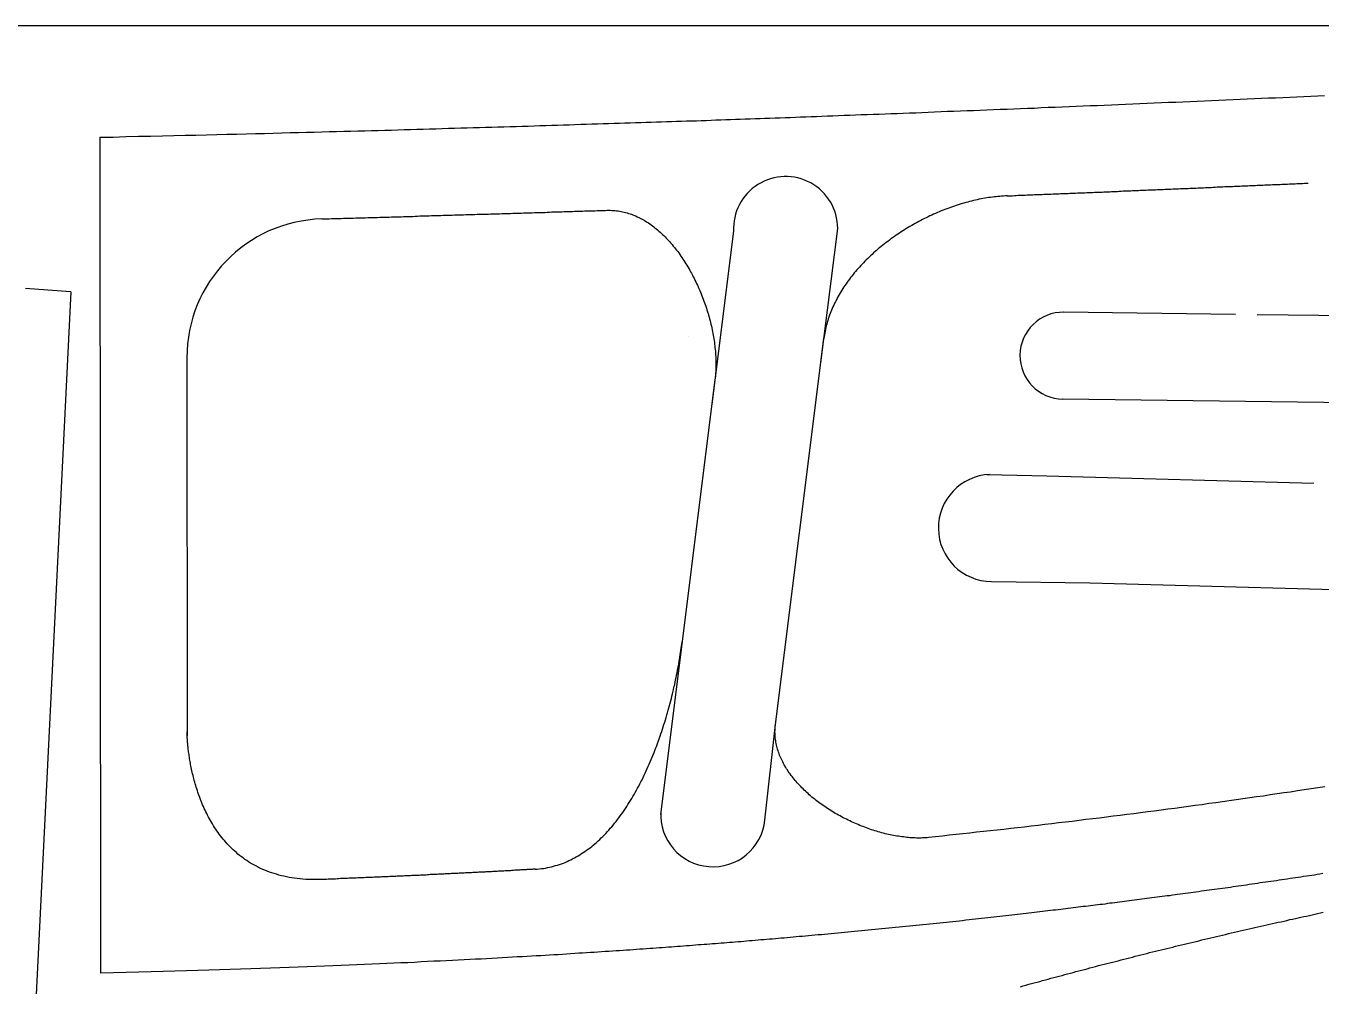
# Model space of a CAD drawing. Header units: millimetres. Extents: x 41 to 1041, y 1148 to 1248.
# Drawn here: x 386.9 to 461.5, y 1192.5 to 1247.8 of the extents above; entities that cross this region are included whole.
import ezdxf

# ---------------------------------------------------------------- set-up
doc = ezdxf.new("R2010")
doc.units = ezdxf.units.MM

msp = doc.modelspace()

# ---------------------------------------------------------------- linework, layer by layer
msp.add_line((1041.281, 1247.802), (41.311, 1247.802))
at = {"color": 3}
for p, q in [((391.133, 1241.388), (391.158, 1193.232)), ((389.453, 1232.488), (386.872, 1179.957)), ((456.534, 1231.182), (446.617, 1231.31)), ((473.33, 1230.966), (457.772, 1231.166)), ((396.139, 1228.679), (396.158, 1206.905)), ((473.266, 1225.967), (446.584, 1226.31))]:
    msp.add_line(p, q, dxfattribs=at)
for points in [[(432.651, 1228.389), (433.624, 1236.14, 1.023403), (427.626, 1235.969), (426.377, 1226.018)], [(442.382, 1221.964, 0.97632), (442.479, 1215.794), (448.147, 1215.725)], [(423.43, 1202.548, 0.97632), (429.43, 1202.058), (430.035, 1207.555)]]:
    msp.add_lwpolyline(points, format="xyb", dxfattribs=at)
for points in [[(425.016, 1229.937), (425.016, 1229.937)], [(430.035, 1207.555), (432.828, 1229.799)], [(426.554, 1227.427), (423.829, 1205.728), (423.425, 1202.375)], [(461.032, 1221.449), (445.666, 1221.873), (442.204, 1221.952)], [(461.032, 1221.449), (461.032, 1221.449)], [(448.147, 1215.725), (477.665, 1214.909)]]:
    msp.add_lwpolyline(points, dxfattribs=at)
for points in [[(391.133, 1241.392, 0), (391.893, 1241.402, 0), (392.632, 1241.422, 0), (393.352, 1241.442, 0), (394.051, 1241.452, 0), (394.731, 1241.472, 0), (395.393, 1241.482, 0), (396.037, 1241.502, 0), (396.663, 1241.512, 0), (397.272, 1241.532, 0), (397.865, 1241.542, 0), (398.443, 1241.562, 0), (399.005, 1241.572, 0), (399.552, 1241.582, 0), (400.085, 1241.602, 0), (400.605, 1241.612, 0), (401.112, 1241.622, 0), (401.606, 1241.642, 0), (402.089, 1241.652, 0), (402.56, 1241.662, 0), (403.021, 1241.672, 0), (403.471, 1241.682, 0), (403.912, 1241.702, 0), (404.343, 1241.712, 0), (404.767, 1241.722, 0), (405.182, 1241.732, 0), (405.59, 1241.742, 0), (405.991, 1241.752, 0), (406.386, 1241.762, 0), (406.775, 1241.772, 0), (407.159, 1241.782, 0), (407.539, 1241.792, 0), (407.915, 1241.802, 0), (408.287, 1241.812, 0), (408.656, 1241.832, 0), (409.023, 1241.842, 0), (409.388, 1241.852, 0), (409.752, 1241.862, 0), (410.115, 1241.872, 0), (410.478, 1241.882, 0), (410.839, 1241.892, 0), (411.2, 1241.902, 0), (411.56, 1241.912, 0), (411.919, 1241.922, 0), (412.277, 1241.932, 0), (412.634, 1241.942, 0), (412.99, 1241.952, 0), (413.345, 1241.962, 0), (413.698, 1241.972, 0), (414.051, 1241.982, 0), (414.402, 1241.992, 0), (414.751, 1242.002, 0), (415.099, 1242.012, 0), (415.446, 1242.022, 0), (415.791, 1242.032, 0), (416.134, 1242.052, 0), (416.476, 1242.062, 0), (416.816, 1242.072, 0), (417.155, 1242.082, 0), (417.491, 1242.092, 0), (417.826, 1242.102, 0), (418.159, 1242.112, 0), (418.49, 1242.122, 0), (418.819, 1242.132, 0), (419.145, 1242.142, 0), (419.47, 1242.152, 0), (419.792, 1242.162, 0), (420.113, 1242.172, 0), (420.431, 1242.182, 0), (420.746, 1242.192, 0), (421.059, 1242.202, 0), (421.37, 1242.212, 0), (421.678, 1242.222, 0), (421.984, 1242.232, 0), (422.287, 1242.242, 0), (422.588, 1242.252, 0), (422.886, 1242.262, 0), (423.181, 1242.272, 0), (423.475, 1242.282, 0), (423.766, 1242.292, 0), (424.056, 1242.302, 0), (424.344, 1242.312, 0), (424.631, 1242.322, 0), (424.916, 1242.332, 0), (425.2, 1242.342, 0), (425.483, 1242.342, 0), (425.766, 1242.352, 0), (426.047, 1242.362, 0), (426.328, 1242.372, 0), (426.609, 1242.382, 0), (426.89, 1242.392, 0), (427.17, 1242.402, 0), (427.451, 1242.412, 0), (427.732, 1242.422, 0), (428.013, 1242.432, 0), (428.296, 1242.442, 0), (428.578, 1242.452, 0), (428.862, 1242.462, 0), (429.147, 1242.472, 0), (429.433, 1242.482, 0), (429.721, 1242.492, 0), (430.01, 1242.502, 0), (430.301, 1242.512, 0), (430.594, 1242.522, 0), (430.889, 1242.532, 0), (431.187, 1242.542, 0), (431.486, 1242.562, 0), (431.789, 1242.572, 0), (432.094, 1242.582, 0), (432.402, 1242.592, 0), (432.713, 1242.602, 0), (433.027, 1242.612, 0), (433.345, 1242.622, 0), (433.666, 1242.642, 0), (433.99, 1242.652, 0), (434.317, 1242.662, 0), (434.648, 1242.672, 0), (434.981, 1242.692, 0), (435.318, 1242.702, 0), (435.657, 1242.712, 0), (436, 1242.722, 0), (436.345, 1242.742, 0), (436.693, 1242.752, 0), (437.044, 1242.762, 0), (437.397, 1242.782, 0), (437.753, 1242.792, 0), (438.112, 1242.802, 0), (438.473, 1242.822, 0), (438.837, 1242.832, 0), (439.203, 1242.852, 0), (439.571, 1242.862, 0), (439.942, 1242.882, 0), (440.315, 1242.892, 0), (440.69, 1242.912, 0), (441.067, 1242.922, 0), (441.447, 1242.932, 0), (441.828, 1242.952, 0), (442.211, 1242.972, 0), (442.597, 1242.982, 0), (442.984, 1243.002, 0), (443.373, 1243.012, 0), (443.763, 1243.032, 0), (444.156, 1243.042, 0), (444.549, 1243.062, 0), (444.945, 1243.072, 0), (445.342, 1243.092, 0), (445.74, 1243.112, 0), (446.14, 1243.122, 0), (446.542, 1243.142, 0), (446.944, 1243.162, 0), (447.348, 1243.172, 0), (447.753, 1243.192, 0), (448.159, 1243.212, 0), (448.565, 1243.222, 0), (448.973, 1243.242, 0), (449.382, 1243.262, 0), (449.791, 1243.272, 0), (450.202, 1243.292, 0), (450.612, 1243.312, 0), (451.024, 1243.332, 0), (451.435, 1243.342, 0), (451.847, 1243.362, 0), (452.26, 1243.382, 0), (452.673, 1243.402, 0), (453.086, 1243.412, 0), (453.498, 1243.432, 0), (453.911, 1243.452, 0), (454.324, 1243.472, 0), (454.737, 1243.482, 0), (455.15, 1243.502, 0), (455.562, 1243.522, 0), (455.974, 1243.542, 0), (456.386, 1243.562, 0), (456.797, 1243.572, 0), (457.207, 1243.592, 0), (457.617, 1243.612, 0), (458.026, 1243.632, 0), (458.434, 1243.652, 0), (458.841, 1243.662, 0), (459.248, 1243.682, 0), (459.653, 1243.702, 0), (460.057, 1243.722, 0), (460.46, 1243.742, 0), (460.862, 1243.752, 0), (461.263, 1243.772, 0), (461.662, 1243.792, 0)], [(443.38, 1238.012, 0), (443.485, 1238.022, 0), (443.59, 1238.022, 0), (443.694, 1238.022, 0), (443.799, 1238.032, 0), (443.904, 1238.032, 0), (444.009, 1238.042, 0), (444.115, 1238.042, 0), (444.22, 1238.052, 0), (444.326, 1238.052, 0), (444.431, 1238.052, 0), (444.537, 1238.062, 0), (444.643, 1238.062, 0), (444.749, 1238.072, 0), (444.855, 1238.072, 0), (444.961, 1238.082, 0), (445.067, 1238.082, 0), (445.174, 1238.082, 0), (445.28, 1238.092, 0), (445.387, 1238.092, 0), (445.493, 1238.102, 0), (445.6, 1238.102, 0), (445.707, 1238.112, 0), (445.814, 1238.112, 0), (445.921, 1238.112, 0), (446.029, 1238.122, 0), (446.136, 1238.122, 0), (446.243, 1238.132, 0), (446.351, 1238.132, 0), (446.458, 1238.142, 0), (446.566, 1238.142, 0), (446.674, 1238.152, 0), (446.782, 1238.152, 0), (446.89, 1238.152, 0), (446.998, 1238.162, 0), (447.106, 1238.162, 0), (447.214, 1238.172, 0), (447.322, 1238.172, 0), (447.431, 1238.182, 0), (447.539, 1238.182, 0), (447.648, 1238.192, 0), (447.757, 1238.192, 0), (447.865, 1238.192, 0), (447.974, 1238.202, 0), (448.083, 1238.202, 0), (448.192, 1238.212, 0), (448.301, 1238.212, 0), (448.41, 1238.222, 0), (448.519, 1238.222, 0), (448.628, 1238.232, 0), (448.738, 1238.232, 0), (448.847, 1238.232, 0), (448.956, 1238.242, 0), (449.066, 1238.242, 0), (449.175, 1238.252, 0), (449.285, 1238.252, 0), (449.394, 1238.262, 0), (449.504, 1238.262, 0), (449.614, 1238.272, 0), (449.724, 1238.272, 0), (449.833, 1238.282, 0), (449.943, 1238.282, 0), (450.053, 1238.292, 0), (450.163, 1238.292, 0), (450.273, 1238.292, 0), (450.383, 1238.302, 0), (450.494, 1238.302, 0), (450.604, 1238.312, 0), (450.714, 1238.312, 0), (450.824, 1238.322, 0), (450.934, 1238.322, 0), (451.045, 1238.332, 0), (451.155, 1238.332, 0), (451.265, 1238.342, 0), (451.376, 1238.342, 0), (451.486, 1238.352, 0), (451.597, 1238.352, 0), (451.707, 1238.362, 0), (451.818, 1238.362, 0), (451.928, 1238.362, 0), (452.039, 1238.372, 0), (452.149, 1238.372, 0), (452.26, 1238.382, 0), (452.37, 1238.382, 0), (452.481, 1238.392, 0), (452.592, 1238.392, 0), (452.702, 1238.402, 0), (452.813, 1238.402, 0), (452.924, 1238.412, 0), (453.034, 1238.412, 0), (453.145, 1238.422, 0), (453.256, 1238.422, 0), (453.366, 1238.432, 0), (453.477, 1238.432, 0), (453.588, 1238.442, 0), (453.699, 1238.442, 0), (453.809, 1238.442, 0), (453.92, 1238.452, 0), (454.031, 1238.452, 0), (454.141, 1238.462, 0), (454.252, 1238.462, 0), (454.363, 1238.472, 0), (454.473, 1238.472, 0), (454.584, 1238.482, 0), (454.695, 1238.482, 0), (454.805, 1238.492, 0), (454.916, 1238.492, 0), (455.026, 1238.502, 0), (455.137, 1238.502, 0), (455.248, 1238.512, 0), (455.358, 1238.512, 0), (455.469, 1238.522, 0), (455.579, 1238.522, 0), (455.69, 1238.532, 0), (455.8, 1238.532, 0), (455.91, 1238.542, 0), (456.021, 1238.542, 0), (456.131, 1238.542, 0), (456.241, 1238.552, 0), (456.352, 1238.552, 0), (456.462, 1238.562, 0), (456.572, 1238.562, 0), (456.682, 1238.572, 0), (456.792, 1238.572, 0), (456.902, 1238.582, 0), (457.012, 1238.582, 0), (457.122, 1238.592, 0), (457.232, 1238.592, 0), (457.342, 1238.602, 0), (457.452, 1238.602, 0), (457.562, 1238.612, 0), (457.672, 1238.612, 0), (457.781, 1238.622, 0), (457.891, 1238.622, 0), (458.001, 1238.632, 0), (458.11, 1238.632, 0), (458.22, 1238.642, 0), (458.329, 1238.642, 0), (458.438, 1238.652, 0), (458.548, 1238.652, 0), (458.657, 1238.662, 0), (458.766, 1238.662, 0), (458.875, 1238.672, 0), (458.984, 1238.672, 0), (459.093, 1238.672, 0), (459.202, 1238.682, 0), (459.311, 1238.682, 0), (459.419, 1238.692, 0), (459.528, 1238.692, 0), (459.636, 1238.702, 0), (459.745, 1238.702, 0), (459.853, 1238.712, 0), (459.962, 1238.712, 0), (460.07, 1238.722, 0), (460.178, 1238.722, 0), (460.286, 1238.732, 0), (460.394, 1238.732, 0), (460.502, 1238.742, 0), (460.61, 1238.742, 0), (460.718, 1238.752, 0)], [(443.38, 1238.012, 0), (443.275, 1238.012, 0), (443.169, 1238.002, 0), (443.063, 1237.992, 0), (442.956, 1237.982, 0), (442.85, 1237.972, 0), (442.742, 1237.962, 0), (442.635, 1237.952, 0), (442.527, 1237.942, 0), (442.419, 1237.922, 0), (442.311, 1237.912, 0), (442.202, 1237.892, 0), (442.094, 1237.872, 0), (441.985, 1237.852, 0), (441.876, 1237.832, 0), (441.767, 1237.812, 0), (441.657, 1237.792, 0), (441.548, 1237.762, 0), (441.438, 1237.742, 0), (441.328, 1237.712, 0), (441.219, 1237.682, 0), (441.109, 1237.652, 0), (440.999, 1237.622, 0), (440.889, 1237.592, 0), (440.78, 1237.562, 0), (440.67, 1237.532, 0), (440.56, 1237.492, 0), (440.45, 1237.462, 0), (440.341, 1237.422, 0), (440.231, 1237.382, 0), (440.122, 1237.342, 0), (440.012, 1237.312, 0), (439.903, 1237.262, 0), (439.794, 1237.222, 0), (439.685, 1237.182, 0), (439.577, 1237.142, 0), (439.469, 1237.092, 0), (439.36, 1237.052, 0), (439.252, 1237.002, 0), (439.145, 1236.952, 0), (439.038, 1236.902, 0), (438.931, 1236.852, 0), (438.824, 1236.802, 0), (438.717, 1236.752, 0), (438.611, 1236.702, 0), (438.506, 1236.642, 0), (438.401, 1236.592, 0), (438.296, 1236.542, 0), (438.191, 1236.482, 0), (438.088, 1236.422, 0), (437.984, 1236.362, 0), (437.881, 1236.302, 0), (437.779, 1236.252, 0), (437.677, 1236.182, 0), (437.575, 1236.122, 0), (437.474, 1236.062, 0), (437.374, 1236.002, 0), (437.274, 1235.932, 0), (437.175, 1235.872, 0), (437.077, 1235.802, 0), (436.979, 1235.742, 0), (436.882, 1235.672, 0), (436.785, 1235.602, 0), (436.69, 1235.532, 0), (436.595, 1235.462, 0), (436.5, 1235.392, 0), (436.407, 1235.322, 0), (436.314, 1235.252, 0), (436.222, 1235.172, 0), (436.131, 1235.102, 0), (436.04, 1235.032, 0), (435.951, 1234.952, 0), (435.862, 1234.872, 0), (435.774, 1234.802, 0), (435.687, 1234.722, 0), (435.601, 1234.642, 0), (435.516, 1234.562, 0), (435.432, 1234.482, 0), (435.349, 1234.402, 0), (435.267, 1234.322, 0), (435.186, 1234.242, 0), (435.106, 1234.162, 0), (435.027, 1234.082, 0), (434.948, 1233.992, 0), (434.871, 1233.912, 0), (434.796, 1233.822, 0), (434.721, 1233.742, 0), (434.647, 1233.652, 0), (434.575, 1233.572, 0), (434.503, 1233.482, 0), (434.433, 1233.392, 0), (434.364, 1233.302, 0), (434.296, 1233.212, 0), (434.23, 1233.122, 0), (434.165, 1233.032, 0), (434.1, 1232.942, 0), (434.038, 1232.852, 0), (433.976, 1232.762, 0), (433.916, 1232.672, 0), (433.857, 1232.582, 0), (433.8, 1232.482, 0), (433.744, 1232.392, 0), (433.689, 1232.292, 0), (433.636, 1232.202, 0), (433.584, 1232.102, 0), (433.534, 1232.012, 0), (433.485, 1231.912, 0), (433.438, 1231.822, 0), (433.392, 1231.722, 0), (433.347, 1231.622, 0), (433.304, 1231.522, 0), (433.263, 1231.422, 0), (433.223, 1231.332, 0), (433.185, 1231.232, 0), (433.149, 1231.132, 0), (433.114, 1231.032, 0), (433.081, 1230.932, 0), (433.049, 1230.832, 0), (433.019, 1230.722, 0), (432.991, 1230.622, 0), (432.964, 1230.522, 0), (432.939, 1230.422, 0), (432.916, 1230.322, 0), (432.895, 1230.212, 0), (432.876, 1230.112, 0), (432.858, 1230.002, 0), (432.842, 1229.902, 0), (432.828, 1229.802, 0)], [(403.906, 1236.682, 0), (404.047, 1236.682, 0), (404.188, 1236.692, 0), (404.329, 1236.692, 0), (404.469, 1236.702, 0), (404.61, 1236.702, 0), (404.75, 1236.702, 0), (404.89, 1236.712, 0), (405.03, 1236.712, 0), (405.17, 1236.722, 0), (405.31, 1236.722, 0), (405.449, 1236.722, 0), (405.589, 1236.732, 0), (405.728, 1236.732, 0), (405.867, 1236.742, 0), (406.006, 1236.742, 0), (406.145, 1236.752, 0), (406.283, 1236.752, 0), (406.422, 1236.752, 0), (406.56, 1236.762, 0), (406.698, 1236.762, 0), (406.836, 1236.772, 0), (406.974, 1236.772, 0), (407.112, 1236.772, 0), (407.249, 1236.782, 0), (407.387, 1236.782, 0), (407.524, 1236.792, 0), (407.661, 1236.792, 0), (407.797, 1236.792, 0), (407.934, 1236.802, 0), (408.071, 1236.802, 0), (408.207, 1236.812, 0), (408.343, 1236.812, 0), (408.479, 1236.812, 0), (408.615, 1236.822, 0), (408.75, 1236.822, 0), (408.886, 1236.832, 0), (409.021, 1236.832, 0), (409.156, 1236.832, 0), (409.291, 1236.842, 0), (409.426, 1236.842, 0), (409.56, 1236.852, 0), (409.694, 1236.852, 0), (409.829, 1236.852, 0), (409.963, 1236.862, 0), (410.096, 1236.862, 0), (410.23, 1236.872, 0), (410.363, 1236.872, 0), (410.497, 1236.872, 0), (410.63, 1236.882, 0), (410.762, 1236.882, 0), (410.895, 1236.892, 0), (411.028, 1236.892, 0), (411.16, 1236.892, 0), (411.292, 1236.902, 0), (411.424, 1236.902, 0), (411.555, 1236.912, 0), (411.687, 1236.912, 0), (411.818, 1236.912, 0), (411.949, 1236.922, 0), (412.08, 1236.922, 0), (412.211, 1236.932, 0), (412.341, 1236.932, 0), (412.472, 1236.932, 0), (412.602, 1236.942, 0), (412.731, 1236.942, 0), (412.861, 1236.952, 0), (412.991, 1236.952, 0), (413.12, 1236.952, 0), (413.249, 1236.962, 0), (413.378, 1236.962, 0), (413.506, 1236.962, 0), (413.635, 1236.972, 0), (413.763, 1236.972, 0), (413.891, 1236.982, 0), (414.019, 1236.982, 0), (414.146, 1236.982, 0), (414.273, 1236.992, 0), (414.401, 1236.992, 0), (414.527, 1237.002, 0), (414.654, 1237.002, 0), (414.781, 1237.002, 0), (414.907, 1237.012, 0), (415.033, 1237.012, 0), (415.159, 1237.012, 0), (415.284, 1237.022, 0), (415.409, 1237.022, 0), (415.535, 1237.032, 0), (415.659, 1237.032, 0), (415.784, 1237.032, 0), (415.908, 1237.042, 0), (416.033, 1237.042, 0), (416.157, 1237.052, 0), (416.28, 1237.052, 0), (416.404, 1237.052, 0), (416.527, 1237.062, 0), (416.65, 1237.062, 0), (416.773, 1237.062, 0), (416.895, 1237.072, 0), (417.018, 1237.072, 0), (417.14, 1237.082, 0), (417.262, 1237.082, 0), (417.383, 1237.082, 0), (417.504, 1237.092, 0), (417.626, 1237.092, 0), (417.746, 1237.092, 0), (417.867, 1237.102, 0), (417.987, 1237.102, 0), (418.107, 1237.112, 0), (418.227, 1237.112, 0), (418.347, 1237.112, 0), (418.466, 1237.122, 0), (418.585, 1237.122, 0), (418.704, 1237.122, 0), (418.823, 1237.132, 0), (418.941, 1237.132, 0), (419.059, 1237.142, 0), (419.177, 1237.142, 0), (419.295, 1237.142, 0), (419.412, 1237.152, 0), (419.529, 1237.152, 0), (419.646, 1237.152, 0), (419.762, 1237.162, 0), (419.879, 1237.162, 0), (419.995, 1237.172, 0), (420.11, 1237.172, 0), (420.226, 1237.172, 0), (420.341, 1237.182, 0)], [(420.341, 1237.182, 0), (420.432, 1237.182, 0), (420.522, 1237.182, 0), (420.612, 1237.172, 0), (420.702, 1237.172, 0), (420.791, 1237.162, 0), (420.88, 1237.152, 0), (420.969, 1237.142, 0), (421.057, 1237.132, 0), (421.144, 1237.112, 0), (421.231, 1237.092, 0), (421.318, 1237.072, 0), (421.404, 1237.052, 0), (421.49, 1237.032, 0), (421.575, 1237.002, 0), (421.66, 1236.982, 0), (421.744, 1236.952, 0), (421.828, 1236.912, 0), (421.912, 1236.882, 0), (421.995, 1236.852, 0), (422.077, 1236.812, 0), (422.159, 1236.772, 0), (422.24, 1236.732, 0), (422.321, 1236.692, 0), (422.401, 1236.642, 0), (422.481, 1236.602, 0), (422.56, 1236.552, 0), (422.639, 1236.502, 0), (422.717, 1236.452, 0), (422.794, 1236.392, 0), (422.871, 1236.342, 0), (422.948, 1236.292, 0), (423.024, 1236.232, 0), (423.099, 1236.172, 0), (423.173, 1236.112, 0), (423.247, 1236.052, 0), (423.321, 1235.982, 0), (423.393, 1235.922, 0), (423.466, 1235.852, 0), (423.537, 1235.792, 0), (423.608, 1235.722, 0), (423.678, 1235.652, 0), (423.748, 1235.582, 0), (423.817, 1235.502, 0), (423.885, 1235.432, 0), (423.952, 1235.362, 0), (424.019, 1235.282, 0), (424.085, 1235.202, 0), (424.151, 1235.122, 0), (424.216, 1235.042, 0), (424.28, 1234.962, 0), (424.343, 1234.882, 0), (424.406, 1234.802, 0), (424.468, 1234.722, 0), (424.529, 1234.632, 0), (424.589, 1234.542, 0), (424.649, 1234.462, 0), (424.708, 1234.372, 0), (424.766, 1234.282, 0), (424.824, 1234.192, 0), (424.88, 1234.102, 0), (424.936, 1234.012, 0), (424.991, 1233.922, 0), (425.045, 1233.832, 0), (425.099, 1233.732, 0), (425.152, 1233.642, 0), (425.203, 1233.552, 0), (425.254, 1233.452, 0), (425.305, 1233.352, 0), (425.354, 1233.262, 0), (425.402, 1233.162, 0), (425.45, 1233.062, 0), (425.497, 1232.962, 0), (425.543, 1232.862, 0), (425.588, 1232.772, 0), (425.632, 1232.672, 0), (425.675, 1232.562, 0), (425.718, 1232.462, 0), (425.759, 1232.362, 0), (425.8, 1232.262, 0), (425.84, 1232.162, 0), (425.879, 1232.062, 0), (425.916, 1231.952, 0), (425.953, 1231.852, 0), (425.989, 1231.752, 0), (426.024, 1231.652, 0), (426.058, 1231.542, 0), (426.092, 1231.442, 0), (426.124, 1231.332, 0), (426.155, 1231.232, 0), (426.185, 1231.132, 0), (426.214, 1231.022, 0), (426.243, 1230.922, 0), (426.27, 1230.812, 0), (426.296, 1230.712, 0), (426.321, 1230.612, 0), (426.346, 1230.502, 0), (426.369, 1230.402, 0), (426.391, 1230.292, 0), (426.412, 1230.192, 0), (426.432, 1230.092, 0), (426.451, 1229.982, 0), (426.469, 1229.882, 0), (426.486, 1229.772, 0), (426.502, 1229.672, 0), (426.517, 1229.572, 0), (426.53, 1229.472, 0), (426.543, 1229.362, 0), (426.554, 1229.262, 0), (426.565, 1229.162, 0), (426.574, 1229.062, 0), (426.582, 1228.962, 0), (426.589, 1228.862, 0), (426.595, 1228.762, 0), (426.6, 1228.662, 0), (426.603, 1228.562, 0), (426.606, 1228.462, 0), (426.607, 1228.372, 0), (426.607, 1228.272, 0), (426.606, 1228.172, 0), (426.604, 1228.082, 0), (426.6, 1227.982, 0), (426.595, 1227.892, 0), (426.59, 1227.792, 0), (426.583, 1227.702, 0), (426.574, 1227.612, 0), (426.565, 1227.522, 0), (426.554, 1227.422, 0)], [(389.453, 1232.486, 0), (388.143, 1232.58, 0), (386.853, 1232.675, 0)], [(416.198, 1199.222, 0), (416.32, 1199.232, 0), (416.441, 1199.242, 0), (416.561, 1199.262, 0), (416.68, 1199.272, 0), (416.799, 1199.292, 0), (416.916, 1199.322, 0), (417.032, 1199.342, 0), (417.148, 1199.372, 0), (417.262, 1199.402, 0), (417.376, 1199.432, 0), (417.488, 1199.462, 0), (417.6, 1199.502, 0), (417.711, 1199.542, 0), (417.821, 1199.582, 0), (417.93, 1199.622, 0), (418.038, 1199.672, 0), (418.145, 1199.722, 0), (418.251, 1199.772, 0), (418.356, 1199.822, 0), (418.46, 1199.872, 0), (418.564, 1199.932, 0), (418.666, 1199.992, 0), (418.768, 1200.052, 0), (418.868, 1200.122, 0), (418.968, 1200.182, 0), (419.067, 1200.252, 0), (419.164, 1200.322, 0), (419.261, 1200.392, 0), (419.357, 1200.462, 0), (419.453, 1200.542, 0), (419.547, 1200.612, 0), (419.64, 1200.692, 0), (419.733, 1200.772, 0), (419.824, 1200.862, 0), (419.915, 1200.942, 0), (420.005, 1201.032, 0), (420.094, 1201.112, 0), (420.182, 1201.202, 0), (420.269, 1201.292, 0), (420.355, 1201.392, 0), (420.44, 1201.482, 0), (420.525, 1201.582, 0), (420.608, 1201.672, 0), (420.691, 1201.772, 0), (420.773, 1201.872, 0), (420.854, 1201.972, 0), (420.934, 1202.082, 0), (421.013, 1202.182, 0), (421.091, 1202.292, 0), (421.169, 1202.392, 0), (421.245, 1202.502, 0), (421.321, 1202.612, 0), (421.396, 1202.722, 0), (421.47, 1202.832, 0), (421.543, 1202.952, 0), (421.615, 1203.062, 0), (421.687, 1203.182, 0), (421.757, 1203.292, 0), (421.827, 1203.412, 0), (421.896, 1203.532, 0), (421.964, 1203.652, 0), (422.031, 1203.772, 0), (422.097, 1203.892, 0), (422.163, 1204.012, 0), (422.227, 1204.142, 0), (422.291, 1204.262, 0), (422.354, 1204.382, 0), (422.416, 1204.512, 0), (422.477, 1204.642, 0), (422.538, 1204.762, 0), (422.597, 1204.892, 0), (422.656, 1205.022, 0), (422.714, 1205.152, 0), (422.771, 1205.282, 0), (422.827, 1205.412, 0), (422.883, 1205.542, 0), (422.937, 1205.672, 0), (422.991, 1205.812, 0), (423.044, 1205.942, 0), (423.096, 1206.072, 0), (423.148, 1206.212, 0), (423.198, 1206.342, 0), (423.248, 1206.472, 0), (423.297, 1206.612, 0), (423.345, 1206.742, 0), (423.392, 1206.882, 0), (423.439, 1207.022, 0), (423.484, 1207.152, 0), (423.529, 1207.292, 0), (423.573, 1207.422, 0), (423.617, 1207.562, 0), (423.659, 1207.702, 0), (423.701, 1207.832, 0), (423.742, 1207.972, 0), (423.782, 1208.112, 0), (423.821, 1208.242, 0), (423.86, 1208.382, 0), (423.897, 1208.522, 0), (423.934, 1208.652, 0), (423.971, 1208.792, 0), (424.006, 1208.922, 0), (424.041, 1209.062, 0), (424.074, 1209.202, 0), (424.107, 1209.332, 0), (424.14, 1209.472, 0), (424.171, 1209.602, 0), (424.202, 1209.742, 0), (424.232, 1209.872, 0), (424.261, 1210.002, 0), (424.289, 1210.142, 0), (424.317, 1210.272, 0), (424.344, 1210.402, 0), (424.37, 1210.542, 0), (424.396, 1210.672, 0), (424.42, 1210.802, 0), (424.444, 1210.932, 0), (424.467, 1211.062, 0), (424.49, 1211.192, 0), (424.511, 1211.322, 0), (424.532, 1211.442, 0), (424.552, 1211.572, 0), (424.571, 1211.702, 0), (424.59, 1211.822, 0), (424.608, 1211.952, 0), (424.625, 1212.072, 0), (424.641, 1212.202, 0), (424.657, 1212.322, 0)], [(403.862, 1198.632, 0), (403.681, 1198.632, 0), (403.504, 1198.632, 0), (403.329, 1198.632, 0), (403.156, 1198.632, 0), (402.987, 1198.642, 0), (402.82, 1198.652, 0), (402.657, 1198.672, 0), (402.495, 1198.682, 0), (402.337, 1198.702, 0), (402.181, 1198.732, 0), (402.028, 1198.752, 0), (401.877, 1198.782, 0), (401.729, 1198.822, 0), (401.584, 1198.852, 0), (401.441, 1198.892, 0), (401.301, 1198.932, 0), (401.163, 1198.972, 0), (401.027, 1199.012, 0), (400.894, 1199.062, 0), (400.764, 1199.112, 0), (400.636, 1199.162, 0), (400.51, 1199.212, 0), (400.387, 1199.272, 0), (400.266, 1199.332, 0), (400.147, 1199.392, 0), (400.031, 1199.452, 0), (399.917, 1199.522, 0), (399.805, 1199.582, 0), (399.696, 1199.652, 0), (399.588, 1199.722, 0), (399.483, 1199.792, 0), (399.38, 1199.872, 0), (399.28, 1199.942, 0), (399.181, 1200.022, 0), (399.084, 1200.102, 0), (398.99, 1200.182, 0), (398.897, 1200.262, 0), (398.807, 1200.342, 0), (398.718, 1200.432, 0), (398.632, 1200.512, 0), (398.547, 1200.602, 0), (398.465, 1200.692, 0), (398.384, 1200.782, 0), (398.305, 1200.872, 0), (398.229, 1200.962, 0), (398.153, 1201.052, 0), (398.08, 1201.152, 0), (398.009, 1201.242, 0), (397.939, 1201.342, 0), (397.871, 1201.432, 0), (397.805, 1201.532, 0), (397.741, 1201.632, 0), (397.678, 1201.732, 0), (397.617, 1201.832, 0), (397.558, 1201.932, 0), (397.5, 1202.032, 0), (397.444, 1202.132, 0), (397.389, 1202.232, 0), (397.336, 1202.332, 0), (397.285, 1202.432, 0), (397.235, 1202.532, 0), (397.186, 1202.632, 0), (397.139, 1202.732, 0), (397.094, 1202.842, 0), (397.05, 1202.942, 0), (397.007, 1203.042, 0), (396.966, 1203.142, 0), (396.926, 1203.242, 0), (396.887, 1203.352, 0), (396.85, 1203.452, 0), (396.813, 1203.552, 0), (396.779, 1203.652, 0), (396.745, 1203.752, 0), (396.713, 1203.852, 0), (396.682, 1203.952, 0), (396.652, 1204.052, 0), (396.623, 1204.152, 0), (396.595, 1204.242, 0), (396.568, 1204.342, 0), (396.543, 1204.442, 0), (396.518, 1204.532, 0), (396.495, 1204.632, 0), (396.473, 1204.722, 0), (396.451, 1204.812, 0), (396.431, 1204.902, 0), (396.411, 1204.992, 0), (396.393, 1205.082, 0), (396.375, 1205.172, 0), (396.358, 1205.262, 0), (396.342, 1205.342, 0), (396.327, 1205.432, 0), (396.313, 1205.512, 0), (396.3, 1205.592, 0), (396.287, 1205.672, 0), (396.275, 1205.752, 0), (396.264, 1205.832, 0), (396.253, 1205.902, 0), (396.243, 1205.982, 0), (396.234, 1206.052, 0), (396.225, 1206.122, 0), (396.217, 1206.192, 0), (396.21, 1206.252, 0), (396.203, 1206.322, 0), (396.197, 1206.382, 0), (396.191, 1206.442, 0), (396.186, 1206.502, 0), (396.181, 1206.552, 0), (396.177, 1206.612, 0), (396.173, 1206.662, 0), (396.17, 1206.712, 0), (396.166, 1206.752, 0), (396.164, 1206.802, 0), (396.161, 1206.842, 0), (396.159, 1206.882, 0), (396.157, 1206.922, 0), (396.156, 1206.952, 0), (396.155, 1206.982, 0), (396.154, 1207.012, 0), (396.153, 1207.042, 0), (396.152, 1207.062, 0), (396.152, 1207.082, 0), (396.151, 1207.102, 0), (396.151, 1207.112, 0), (396.151, 1207.122, 0), (396.151, 1207.132, 0), (396.151, 1207.142, 0), (396.151, 1207.142, 0)], [(438.858, 1201.052, 0), (438.772, 1201.042, 0), (438.685, 1201.042, 0), (438.598, 1201.032, 0), (438.509, 1201.032, 0), (438.42, 1201.022, 0), (438.331, 1201.022, 0), (438.24, 1201.022, 0), (438.15, 1201.022, 0), (438.058, 1201.032, 0), (437.966, 1201.032, 0), (437.874, 1201.032, 0), (437.781, 1201.042, 0), (437.688, 1201.052, 0), (437.594, 1201.062, 0), (437.5, 1201.072, 0), (437.405, 1201.082, 0), (437.31, 1201.092, 0), (437.215, 1201.102, 0), (437.12, 1201.122, 0), (437.024, 1201.132, 0), (436.927, 1201.152, 0), (436.831, 1201.172, 0), (436.734, 1201.192, 0), (436.638, 1201.212, 0), (436.54, 1201.232, 0), (436.443, 1201.252, 0), (436.346, 1201.272, 0), (436.249, 1201.302, 0), (436.151, 1201.322, 0), (436.053, 1201.352, 0), (435.956, 1201.382, 0), (435.858, 1201.412, 0), (435.761, 1201.442, 0), (435.663, 1201.472, 0), (435.566, 1201.502, 0), (435.468, 1201.532, 0), (435.371, 1201.572, 0), (435.274, 1201.602, 0), (435.177, 1201.642, 0), (435.08, 1201.682, 0), (434.983, 1201.712, 0), (434.887, 1201.752, 0), (434.791, 1201.792, 0), (434.695, 1201.832, 0), (434.599, 1201.872, 0), (434.504, 1201.922, 0), (434.409, 1201.962, 0), (434.314, 1202.012, 0), (434.22, 1202.052, 0), (434.126, 1202.102, 0), (434.033, 1202.142, 0), (433.94, 1202.192, 0), (433.848, 1202.242, 0), (433.756, 1202.292, 0), (433.665, 1202.342, 0), (433.574, 1202.392, 0), (433.484, 1202.442, 0), (433.394, 1202.502, 0), (433.305, 1202.552, 0), (433.217, 1202.612, 0), (433.129, 1202.662, 0), (433.042, 1202.722, 0), (432.956, 1202.772, 0), (432.871, 1202.832, 0), (432.786, 1202.892, 0), (432.702, 1202.952, 0), (432.619, 1203.012, 0), (432.537, 1203.072, 0), (432.455, 1203.132, 0), (432.375, 1203.192, 0), (432.296, 1203.252, 0), (432.217, 1203.322, 0), (432.139, 1203.382, 0), (432.063, 1203.452, 0), (431.987, 1203.512, 0), (431.912, 1203.582, 0), (431.839, 1203.642, 0), (431.766, 1203.712, 0), (431.695, 1203.782, 0), (431.625, 1203.852, 0), (431.556, 1203.922, 0), (431.488, 1203.992, 0), (431.421, 1204.062, 0), (431.356, 1204.132, 0), (431.291, 1204.202, 0), (431.228, 1204.272, 0), (431.167, 1204.342, 0), (431.106, 1204.412, 0), (431.047, 1204.492, 0), (430.99, 1204.562, 0), (430.934, 1204.632, 0), (430.879, 1204.712, 0), (430.825, 1204.782, 0), (430.773, 1204.862, 0), (430.723, 1204.942, 0), (430.674, 1205.012, 0), (430.627, 1205.092, 0), (430.581, 1205.172, 0), (430.536, 1205.242, 0), (430.494, 1205.322, 0), (430.453, 1205.402, 0), (430.413, 1205.482, 0), (430.376, 1205.562, 0), (430.34, 1205.642, 0), (430.305, 1205.722, 0), (430.273, 1205.802, 0), (430.242, 1205.882, 0), (430.213, 1205.962, 0), (430.186, 1206.042, 0), (430.161, 1206.132, 0), (430.137, 1206.212, 0), (430.116, 1206.292, 0), (430.096, 1206.372, 0), (430.078, 1206.462, 0), (430.062, 1206.542, 0), (430.049, 1206.622, 0), (430.037, 1206.712, 0), (430.027, 1206.792, 0), (430.019, 1206.872, 0), (430.014, 1206.962, 0), (430.01, 1207.042, 0), (430.009, 1207.132, 0), (430.01, 1207.212, 0), (430.013, 1207.302, 0), (430.018, 1207.382, 0), (430.025, 1207.472, 0), (430.035, 1207.552, 0)], [(461.665, 1203.972, 0), (461.273, 1203.912, 0), (460.881, 1203.852, 0), (460.489, 1203.792, 0), (460.097, 1203.732, 0), (459.705, 1203.672, 0), (459.313, 1203.622, 0), (458.921, 1203.562, 0), (458.528, 1203.502, 0), (458.136, 1203.442, 0), (457.744, 1203.392, 0), (457.351, 1203.332, 0), (456.959, 1203.272, 0), (456.566, 1203.222, 0), (456.173, 1203.162, 0), (455.781, 1203.112, 0), (455.388, 1203.052, 0), (454.995, 1203.002, 0), (454.603, 1202.942, 0), (454.21, 1202.892, 0), (453.817, 1202.842, 0), (453.424, 1202.782, 0), (453.031, 1202.732, 0), (452.638, 1202.682, 0), (452.245, 1202.632, 0), (451.852, 1202.572, 0), (451.459, 1202.522, 0), (451.065, 1202.472, 0), (450.672, 1202.422, 0), (450.279, 1202.372, 0), (449.885, 1202.322, 0), (449.492, 1202.272, 0), (449.099, 1202.222, 0), (448.705, 1202.172, 0), (448.312, 1202.122, 0), (447.918, 1202.082, 0), (447.525, 1202.032, 0), (447.131, 1201.982, 0), (446.737, 1201.932, 0), (446.344, 1201.892, 0), (445.95, 1201.842, 0), (445.556, 1201.792, 0), (445.163, 1201.752, 0), (444.769, 1201.702, 0), (444.375, 1201.652, 0), (443.981, 1201.612, 0), (443.587, 1201.562, 0), (443.193, 1201.522, 0), (442.799, 1201.482, 0), (442.405, 1201.432, 0), (442.011, 1201.392, 0), (441.617, 1201.352, 0), (441.223, 1201.302, 0), (440.829, 1201.262, 0), (440.435, 1201.222, 0), (440.041, 1201.182, 0), (439.647, 1201.132, 0), (439.253, 1201.092, 0), (438.858, 1201.052, 0)], [(461.553, 1198.972, 0), (461.395, 1198.942, 0), (461.238, 1198.922, 0), (461.081, 1198.892, 0), (460.924, 1198.872, 0), (460.766, 1198.852, 0), (460.609, 1198.822, 0), (460.452, 1198.802, 0), (460.295, 1198.772, 0), (460.138, 1198.752, 0), (459.981, 1198.732, 0), (459.825, 1198.702, 0), (459.668, 1198.682, 0), (459.511, 1198.662, 0), (459.354, 1198.632, 0), (459.197, 1198.612, 0), (459.041, 1198.592, 0), (458.884, 1198.562, 0), (458.728, 1198.542, 0), (458.572, 1198.522, 0), (458.415, 1198.492, 0), (458.259, 1198.472, 0), (458.103, 1198.452, 0), (457.947, 1198.432, 0), (457.791, 1198.402, 0), (457.635, 1198.382, 0), (457.48, 1198.362, 0), (457.324, 1198.342, 0), (457.169, 1198.312, 0), (457.014, 1198.292, 0), (456.859, 1198.272, 0), (456.704, 1198.252, 0), (456.549, 1198.232, 0), (456.395, 1198.202, 0), (456.24, 1198.182, 0), (456.086, 1198.162, 0), (455.932, 1198.142, 0), (455.778, 1198.122, 0), (455.625, 1198.102, 0), (455.471, 1198.072, 0), (455.318, 1198.052, 0), (455.165, 1198.032, 0), (455.012, 1198.012, 0), (454.86, 1197.992, 0), (454.707, 1197.972, 0), (454.555, 1197.952, 0), (454.403, 1197.932, 0), (454.252, 1197.912, 0), (454.1, 1197.892, 0), (453.949, 1197.872, 0), (453.798, 1197.852, 0), (453.648, 1197.822, 0), (453.498, 1197.802, 0), (453.348, 1197.782, 0), (453.198, 1197.762, 0), (453.049, 1197.742, 0), (452.9, 1197.722, 0), (452.751, 1197.702, 0), (452.602, 1197.692, 0), (452.454, 1197.672, 0), (452.307, 1197.652, 0), (452.159, 1197.632, 0), (452.012, 1197.612, 0), (451.865, 1197.592, 0), (451.719, 1197.572, 0), (451.573, 1197.552, 0), (451.428, 1197.532, 0), (451.282, 1197.512, 0), (451.138, 1197.492, 0), (450.993, 1197.472, 0), (450.849, 1197.462, 0), (450.706, 1197.442, 0), (450.563, 1197.422, 0), (450.42, 1197.402, 0), (450.278, 1197.382, 0), (450.136, 1197.362, 0), (449.994, 1197.352, 0), (449.853, 1197.332, 0), (449.713, 1197.312, 0), (449.573, 1197.292, 0), (449.433, 1197.272, 0), (449.293, 1197.262, 0), (449.153, 1197.242, 0), (449.014, 1197.222, 0), (448.874, 1197.202, 0), (448.735, 1197.192, 0), (448.596, 1197.172, 0), (448.456, 1197.152, 0), (448.317, 1197.132, 0), (448.177, 1197.122, 0), (448.037, 1197.102, 0), (447.897, 1197.082, 0), (447.756, 1197.072, 0), (447.615, 1197.052, 0), (447.474, 1197.032, 0), (447.332, 1197.012, 0), (447.189, 1197.002, 0), (447.046, 1196.982, 0), (446.902, 1196.962, 0), (446.758, 1196.942, 0), (446.613, 1196.932, 0), (446.467, 1196.912, 0), (446.32, 1196.892, 0), (446.172, 1196.872, 0), (446.023, 1196.862, 0), (445.873, 1196.842, 0), (445.722, 1196.822, 0), (445.57, 1196.802, 0), (445.417, 1196.782, 0), (445.263, 1196.772, 0), (445.107, 1196.752, 0), (444.95, 1196.732, 0), (444.792, 1196.712, 0), (444.632, 1196.692, 0), (444.471, 1196.672, 0), (444.309, 1196.652, 0), (444.145, 1196.642, 0), (443.98, 1196.622, 0), (443.814, 1196.602, 0), (443.646, 1196.582, 0), (443.478, 1196.562, 0), (443.308, 1196.542, 0), (443.137, 1196.522, 0), (442.965, 1196.502, 0), (442.791, 1196.482, 0), (442.617, 1196.462, 0), (442.441, 1196.442, 0), (442.265, 1196.422, 0), (442.087, 1196.402, 0), (441.908, 1196.382, 0), (441.729, 1196.362, 0), (441.548, 1196.342, 0), (441.366, 1196.322, 0), (441.183, 1196.302, 0), (440.999, 1196.282, 0), (440.815, 1196.262, 0), (440.629, 1196.242, 0), (440.443, 1196.222, 0), (440.255, 1196.202, 0), (440.067, 1196.182, 0), (439.878, 1196.162, 0), (439.688, 1196.142, 0), (439.497, 1196.122, 0), (439.306, 1196.102, 0), (439.113, 1196.082, 0), (438.92, 1196.062, 0), (438.727, 1196.042, 0), (438.532, 1196.022, 0), (438.337, 1196.002, 0), (438.141, 1195.982, 0), (437.945, 1195.962, 0), (437.748, 1195.942, 0), (437.551, 1195.922, 0), (437.354, 1195.902, 0), (437.156, 1195.882, 0), (436.958, 1195.862, 0), (436.76, 1195.842, 0), (436.562, 1195.822, 0), (436.364, 1195.802, 0), (436.166, 1195.792, 0), (435.968, 1195.772, 0), (435.77, 1195.752, 0), (435.573, 1195.732, 0), (435.376, 1195.712, 0), (435.179, 1195.692, 0), (434.982, 1195.672, 0), (434.786, 1195.652, 0), (434.591, 1195.632, 0), (434.396, 1195.612, 0), (434.202, 1195.602, 0), (434.008, 1195.582, 0), (433.815, 1195.562, 0), (433.624, 1195.542, 0), (433.433, 1195.522, 0), (433.243, 1195.512, 0), (433.054, 1195.492, 0), (432.866, 1195.472, 0), (432.679, 1195.452, 0), (432.494, 1195.442, 0), (432.31, 1195.422, 0), (432.127, 1195.402, 0), (431.946, 1195.392, 0), (431.766, 1195.372, 0), (431.587, 1195.352, 0), (431.41, 1195.342, 0), (431.233, 1195.322, 0), (431.059, 1195.312, 0), (430.885, 1195.292, 0), (430.712, 1195.282, 0), (430.54, 1195.262, 0), (430.37, 1195.252, 0), (430.2, 1195.232, 0), (430.031, 1195.222, 0), (429.863, 1195.202, 0), (429.695, 1195.192, 0), (429.529, 1195.172, 0), (429.362, 1195.162, 0), (429.197, 1195.152, 0), (429.032, 1195.132, 0), (428.867, 1195.122, 0), (428.703, 1195.102, 0), (428.54, 1195.092, 0), (428.376, 1195.082, 0), (428.213, 1195.062, 0), (428.05, 1195.052, 0), (427.887, 1195.042, 0), (427.724, 1195.022, 0), (427.562, 1195.012, 0), (427.399, 1195.002, 0), (427.236, 1194.982, 0), (427.073, 1194.972, 0), (426.91, 1194.962, 0), (426.747, 1194.952, 0), (426.583, 1194.932, 0), (426.419, 1194.922, 0), (426.254, 1194.912, 0), (426.089, 1194.892, 0), (425.924, 1194.882, 0), (425.758, 1194.872, 0), (425.591, 1194.862, 0), (425.424, 1194.842, 0), (425.256, 1194.832, 0), (425.087, 1194.822, 0), (424.917, 1194.812, 0), (424.746, 1194.792, 0), (424.575, 1194.782, 0), (424.402, 1194.772, 0), (424.228, 1194.752, 0), (424.053, 1194.742, 0), (423.877, 1194.732, 0), (423.7, 1194.722, 0), (423.521, 1194.702, 0), (423.342, 1194.692, 0), (423.16, 1194.682, 0), (422.977, 1194.662, 0), (422.793, 1194.652, 0), (422.607, 1194.642, 0), (422.42, 1194.622, 0), (422.231, 1194.612, 0), (422.04, 1194.602, 0), (421.847, 1194.582, 0), (421.653, 1194.572, 0), (421.456, 1194.562, 0), (421.258, 1194.542, 0), (421.058, 1194.532, 0), (420.855, 1194.522, 0), (420.651, 1194.502, 0), (420.444, 1194.492, 0), (420.235, 1194.482, 0), (420.024, 1194.462, 0), (419.81, 1194.452, 0), (419.594, 1194.432, 0), (419.376, 1194.422, 0), (419.155, 1194.412, 0), (418.931, 1194.392, 0), (418.705, 1194.382, 0), (418.475, 1194.362, 0), (418.242, 1194.352, 0), (418.006, 1194.332, 0), (417.767, 1194.322, 0), (417.525, 1194.302, 0), (417.279, 1194.292, 0), (417.029, 1194.272, 0), (416.775, 1194.262, 0), (416.518, 1194.242, 0), (416.256, 1194.232, 0), (415.99, 1194.212, 0), (415.721, 1194.202, 0), (415.446, 1194.182, 0), (415.167, 1194.172, 0), (414.884, 1194.152, 0), (414.596, 1194.132, 0), (414.303, 1194.122, 0), (414.005, 1194.102, 0), (413.702, 1194.082, 0), (413.394, 1194.072, 0), (413.08, 1194.052, 0), (412.761, 1194.042, 0), (412.437, 1194.022, 0), (412.107, 1194.002, 0), (411.771, 1193.982, 0), (411.429, 1193.972, 0), (411.081, 1193.952, 0), (410.727, 1193.932, 0), (410.367, 1193.922, 0), (410, 1193.902, 0), (409.627, 1193.882, 0), (409.247, 1193.862, 0), (408.861, 1193.842, 0), (408.466, 1193.832, 0), (408.065, 1193.812, 0), (407.655, 1193.792, 0), (407.238, 1193.772, 0), (406.812, 1193.752, 0), (406.377, 1193.732, 0), (405.933, 1193.712, 0), (405.481, 1193.702, 0), (405.019, 1193.682, 0), (404.547, 1193.662, 0), (404.065, 1193.642, 0), (403.573, 1193.622, 0), (403.07, 1193.602, 0), (402.557, 1193.582, 0), (402.032, 1193.562, 0), (401.496, 1193.542, 0), (400.949, 1193.522, 0), (400.389, 1193.502, 0), (399.818, 1193.482, 0), (399.234, 1193.462, 0), (398.637, 1193.452, 0), (398.027, 1193.432, 0), (397.405, 1193.412, 0), (396.768, 1193.392, 0), (396.118, 1193.372, 0), (395.454, 1193.352, 0), (394.775, 1193.332, 0), (394.082, 1193.312, 0), (393.374, 1193.292, 0), (392.651, 1193.272, 0), (391.912, 1193.252, 0), (391.158, 1193.232, 0)], [(416.198, 1199.222, 0), (416.141, 1199.222, 0), (416.084, 1199.222, 0), (416.026, 1199.212, 0), (415.969, 1199.212, 0), (415.911, 1199.212, 0), (415.853, 1199.202, 0), (415.795, 1199.202, 0), (415.737, 1199.202, 0), (415.678, 1199.192, 0), (415.619, 1199.192, 0), (415.56, 1199.192, 0), (415.501, 1199.182, 0), (415.442, 1199.182, 0), (415.382, 1199.182, 0), (415.322, 1199.172, 0), (415.262, 1199.172, 0), (415.202, 1199.172, 0), (415.142, 1199.162, 0), (415.081, 1199.162, 0), (415.02, 1199.162, 0), (414.959, 1199.152, 0), (414.898, 1199.152, 0), (414.836, 1199.152, 0), (414.775, 1199.142, 0), (414.713, 1199.142, 0), (414.65, 1199.142, 0), (414.588, 1199.132, 0), (414.525, 1199.132, 0), (414.463, 1199.132, 0), (414.4, 1199.122, 0), (414.336, 1199.122, 0), (414.273, 1199.122, 0), (414.209, 1199.112, 0), (414.145, 1199.112, 0), (414.081, 1199.112, 0), (414.016, 1199.102, 0), (413.952, 1199.102, 0), (413.887, 1199.092, 0), (413.821, 1199.092, 0), (413.756, 1199.092, 0), (413.69, 1199.082, 0), (413.625, 1199.082, 0), (413.558, 1199.082, 0), (413.492, 1199.072, 0), (413.425, 1199.072, 0), (413.359, 1199.072, 0), (413.292, 1199.062, 0), (413.224, 1199.062, 0), (413.157, 1199.062, 0), (413.089, 1199.052, 0), (413.021, 1199.052, 0), (412.952, 1199.052, 0), (412.884, 1199.042, 0), (412.815, 1199.042, 0), (412.746, 1199.032, 0), (412.676, 1199.032, 0), (412.607, 1199.032, 0), (412.537, 1199.022, 0), (412.467, 1199.022, 0), (412.396, 1199.022, 0), (412.326, 1199.012, 0), (412.255, 1199.012, 0), (412.183, 1199.012, 0), (412.112, 1199.002, 0), (412.04, 1199.002, 0), (411.968, 1198.992, 0), (411.896, 1198.992, 0), (411.823, 1198.992, 0), (411.751, 1198.982, 0), (411.678, 1198.982, 0), (411.604, 1198.982, 0), (411.531, 1198.972, 0), (411.457, 1198.972, 0), (411.382, 1198.972, 0), (411.308, 1198.962, 0), (411.233, 1198.962, 0), (411.158, 1198.952, 0), (411.083, 1198.952, 0), (411.007, 1198.952, 0), (410.931, 1198.942, 0), (410.855, 1198.942, 0), (410.779, 1198.942, 0), (410.702, 1198.932, 0), (410.625, 1198.932, 0), (410.548, 1198.922, 0), (410.47, 1198.922, 0), (410.392, 1198.922, 0), (410.314, 1198.912, 0), (410.235, 1198.912, 0), (410.157, 1198.912, 0), (410.078, 1198.902, 0), (409.998, 1198.902, 0), (409.918, 1198.892, 0), (409.838, 1198.892, 0), (409.758, 1198.892, 0), (409.678, 1198.882, 0), (409.597, 1198.882, 0), (409.515, 1198.872, 0), (409.434, 1198.872, 0), (409.352, 1198.872, 0), (409.27, 1198.862, 0), (409.187, 1198.862, 0), (409.104, 1198.862, 0), (409.021, 1198.852, 0), (408.938, 1198.852, 0), (408.854, 1198.842, 0), (408.77, 1198.842, 0), (408.685, 1198.842, 0), (408.6, 1198.832, 0), (408.515, 1198.832, 0), (408.43, 1198.822, 0), (408.344, 1198.822, 0), (408.258, 1198.822, 0), (408.171, 1198.812, 0), (408.084, 1198.812, 0), (407.997, 1198.802, 0), (407.909, 1198.802, 0), (407.821, 1198.802, 0), (407.733, 1198.792, 0), (407.644, 1198.792, 0), (407.555, 1198.782, 0), (407.465, 1198.782, 0), (407.375, 1198.782, 0), (407.285, 1198.772, 0), (407.194, 1198.772, 0), (407.103, 1198.762, 0), (407.012, 1198.762, 0), (406.92, 1198.762, 0), (406.827, 1198.752, 0), (406.735, 1198.752, 0), (406.642, 1198.742, 0), (406.548, 1198.742, 0), (406.454, 1198.742, 0), (406.36, 1198.732, 0), (406.265, 1198.732, 0), (406.17, 1198.722, 0), (406.075, 1198.722, 0), (405.979, 1198.722, 0), (405.882, 1198.712, 0), (405.786, 1198.712, 0), (405.688, 1198.702, 0), (405.591, 1198.702, 0), (405.493, 1198.702, 0), (405.394, 1198.692, 0), (405.295, 1198.692, 0), (405.196, 1198.682, 0), (405.096, 1198.682, 0), (404.996, 1198.682, 0), (404.895, 1198.672, 0), (404.794, 1198.672, 0), (404.692, 1198.662, 0), (404.59, 1198.662, 0), (404.487, 1198.662, 0), (404.384, 1198.652, 0), (404.281, 1198.652, 0), (404.177, 1198.642, 0), (404.072, 1198.642, 0), (403.967, 1198.642, 0), (403.862, 1198.632, 0)], [(444.143, 1192.457, 0), (444.302, 1192.506, 0), (444.461, 1192.546, 0), (444.62, 1192.595, 0), (444.779, 1192.635, 0), (444.939, 1192.684, 0), (445.099, 1192.724, 0), (445.258, 1192.763, 0), (445.418, 1192.812, 0), (445.578, 1192.852, 0), (445.737, 1192.901, 0), (445.897, 1192.941, 0), (446.058, 1192.98, 0), (446.218, 1193.029, 0), (446.378, 1193.069, 0), (446.538, 1193.108, 0), (446.699, 1193.158, 0), (446.859, 1193.197, 0), (447.021, 1193.237, 0), (447.181, 1193.286, 0), (447.342, 1193.325, 0), (447.503, 1193.365, 0), (447.664, 1193.414, 0), (447.825, 1193.454, 0), (447.987, 1193.493, 0), (448.149, 1193.542, 0), (448.311, 1193.582, 0), (448.473, 1193.621, 0), (448.635, 1193.671, 0), (448.797, 1193.71, 0), (448.959, 1193.75, 0), (449.122, 1193.789, 0), (449.285, 1193.838, 0), (449.448, 1193.878, 0), (449.611, 1193.917, 0), (449.774, 1193.957, 0), (449.937, 1194.006, 0), (450.1, 1194.045, 0), (450.265, 1194.085, 0), (450.429, 1194.124, 0), (450.593, 1194.164, 0), (450.757, 1194.213, 0), (450.922, 1194.252, 0), (451.086, 1194.292, 0), (451.252, 1194.331, 0), (451.417, 1194.371, 0), (451.582, 1194.42, 0), (451.747, 1194.459, 0), (451.913, 1194.499, 0), (452.079, 1194.538, 0), (452.245, 1194.578, 0), (452.412, 1194.627, 0), (452.579, 1194.666, 0), (452.745, 1194.706, 0), (452.912, 1194.745, 0), (453.079, 1194.785, 0), (453.247, 1194.824, 0), (453.414, 1194.863, 0), (453.583, 1194.913, 0), (453.751, 1194.952, 0), (453.919, 1194.992, 0), (454.088, 1195.031, 0), (454.257, 1195.07, 0), (454.426, 1195.11, 0), (454.596, 1195.149, 0), (454.765, 1195.188, 0), (454.935, 1195.228, 0), (455.104, 1195.277, 0), (455.274, 1195.317, 0), (455.444, 1195.356, 0), (455.614, 1195.395, 0), (455.785, 1195.435, 0), (455.955, 1195.474, 0), (456.125, 1195.514, 0), (456.295, 1195.553, 0), (456.465, 1195.592, 0), (456.635, 1195.632, 0), (456.804, 1195.671, 0), (456.975, 1195.71, 0), (457.144, 1195.75, 0), (457.314, 1195.789, 0), (457.483, 1195.829, 0), (457.651, 1195.868, 0), (457.82, 1195.907, 0), (457.988, 1195.947, 0), (458.157, 1195.976, 0), (458.324, 1196.016, 0), (458.491, 1196.055, 0), (458.658, 1196.094, 0), (458.825, 1196.134, 0), (458.991, 1196.173, 0), (459.156, 1196.202, 0), (459.322, 1196.242, 0), (459.486, 1196.281, 0), (459.65, 1196.321, 0), (459.814, 1196.35, 0), (459.976, 1196.39, 0), (460.138, 1196.429, 0), (460.3, 1196.458, 0), (460.461, 1196.498, 0), (460.622, 1196.527, 0), (460.782, 1196.567, 0), (460.941, 1196.606, 0), (461.099, 1196.635, 0), (461.258, 1196.675, 0), (461.415, 1196.704, 0), (461.572, 1196.744, 0)]]:
    msp.add_polyline3d(points, dxfattribs=at)
for centre, radius, start, end in [((404.139, 1228.686), 8, 91.6702, 180.04979), ((446.616, 1228.81), 2.5, 89.26324, 269.26324)]:
    msp.add_arc(centre, radius, start, end, dxfattribs=at)

doc.saveas('drawing.dxf')
